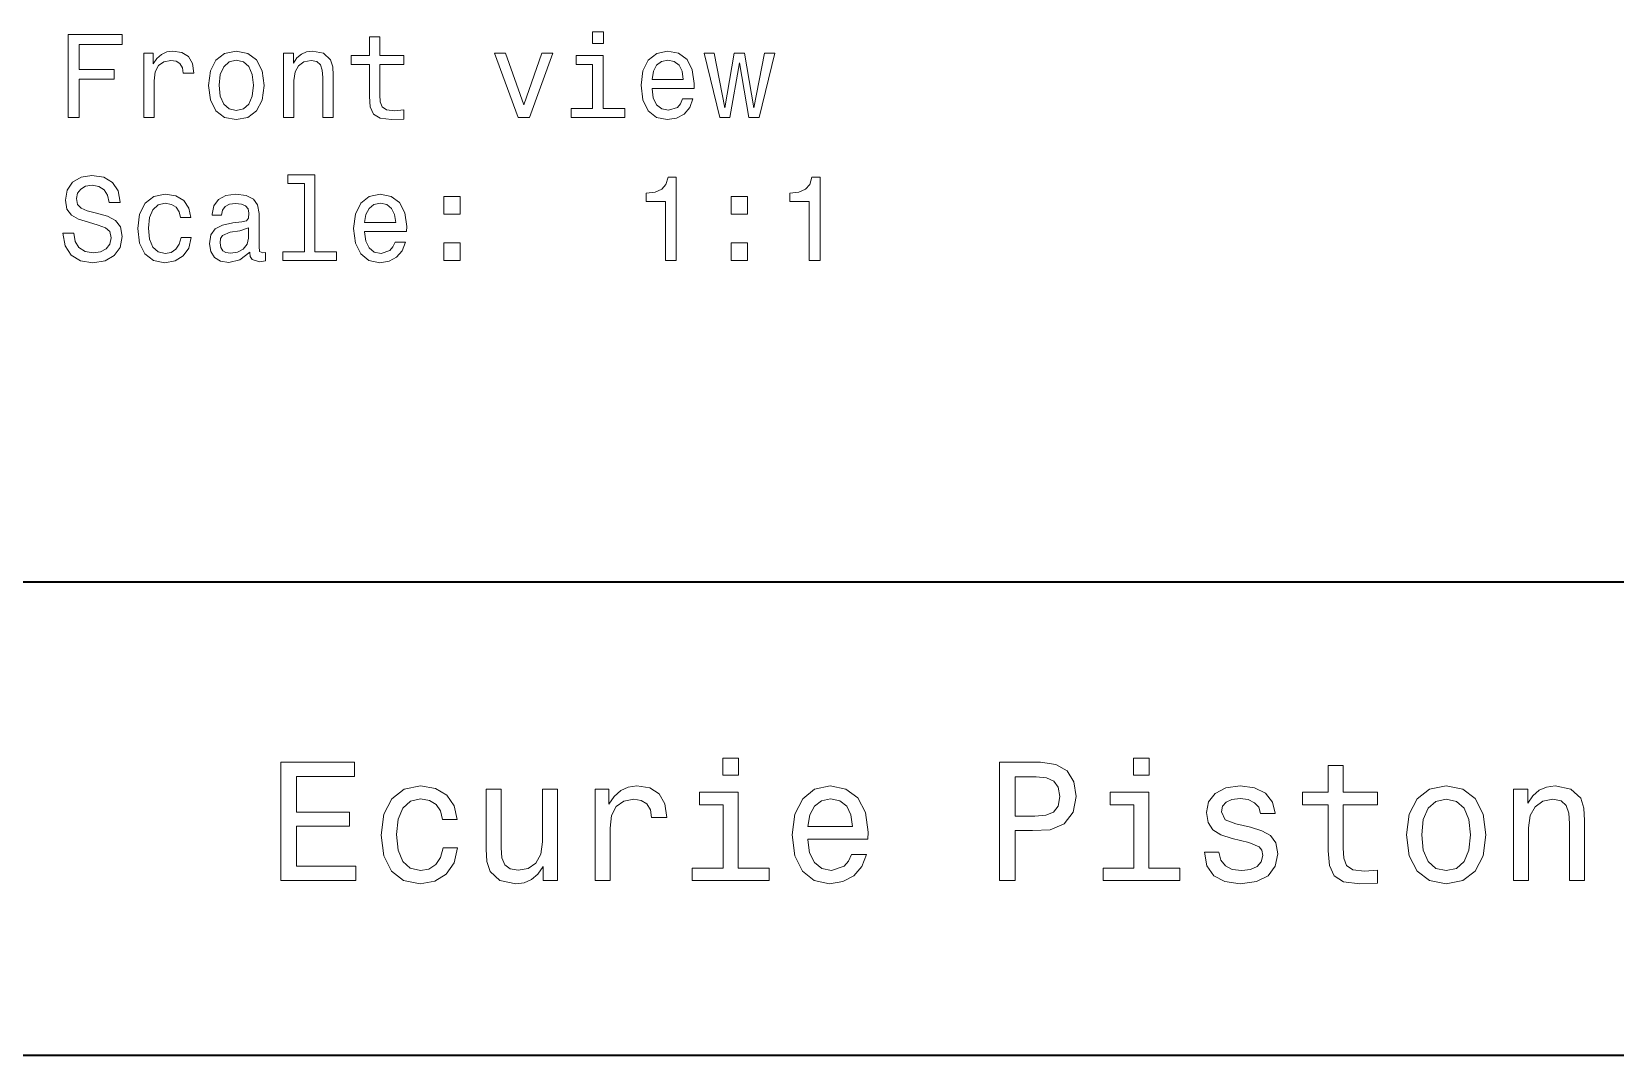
# Model space of a CAD drawing. Extents: x 0 to 297, y 0 to 210.
# Drawn here: x 162.6 to 229.5, y 50 to 93.2 of the extents above; entities that cross this region are included whole.
import ezdxf

# ---------------------------------------------------------------- set-up
doc = ezdxf.new("R2010")
doc.units = 0

msp = doc.modelspace()

# ---------------------------------------------------------------- linework, layer by layer
at = {"color": 7, "lineweight": 35}
for p, q in [((97, 70), (287, 70)), ((162, 50), (287, 50))]:
    msp.add_line(p, q, dxfattribs=at)
at = {"color": 7, "lineweight": 13}
for points in [[(164.11853, 89.626839), (164.587555, 89.626839), (164.587555, 91.235626), (166.060181, 91.235626), (166.060181, 91.654213), (164.587555, 91.654213), (164.587555, 92.703209), (166.398071, 92.703209), (166.398071, 93.126839), (164.11853, 93.126839)], [(176.847641, 91.866035), (176.847641, 90.509407), (176.877899, 90.070641), (177.019104, 89.768051), (177.301529, 89.591537), (177.78064, 89.531021), (178.30513, 89.556236), (178.30513, 89.939522), (177.921844, 89.909256), (177.573868, 89.949608), (177.387268, 90.075684), (177.30658, 90.287498), (177.291443, 90.585052), (177.291443, 91.866035), (178.30513, 91.866035), (178.30513, 92.24427), (177.291443, 92.24427), (177.291443, 93.036064), (176.847641, 93.036064), (176.847641, 92.24427), (176.08107, 92.24427), (176.08107, 91.866035)], [(186.732361, 93.247879), (186.263351, 93.247879), (186.263351, 92.743553), (186.732361, 92.743553)], [(167.310898, 89.626839), (167.7547, 89.626839), (167.7547, 91.17511), (167.800095, 91.548309), (167.936264, 91.815598), (168.158157, 91.976982), (168.455704, 92.032455), (168.677612, 91.997154), (168.84404, 91.896294), (168.944901, 91.724823), (168.980209, 91.492836), (169.429047, 91.492836), (169.36853, 91.901337), (169.202103, 92.19384), (168.924728, 92.370354), (168.546494, 92.43087), (168.289276, 92.390526), (168.067383, 92.289665), (167.870697, 92.118195), (167.714355, 91.886208), (167.714355, 92.335052), (167.310898, 92.335052)], [(170.049377, 90.978424), (170.130066, 90.363152), (170.362045, 89.909256), (170.730209, 89.626839), (171.224442, 89.531021), (171.713638, 89.626839), (172.081787, 89.904213), (172.313782, 90.358109), (172.399521, 90.978424), (172.313782, 91.593697), (172.081787, 92.052628), (171.713638, 92.330009), (171.224442, 92.43087), (170.730209, 92.330009), (170.362045, 92.047585), (170.130066, 91.593697)], [(173.216522, 89.626839), (173.660324, 89.626839), (173.660324, 91.190239), (173.705704, 91.548309), (173.851959, 91.810555), (174.078903, 91.971939), (174.3815, 92.032455), (174.623581, 91.982025), (174.774872, 91.845856), (174.850525, 91.618912), (174.875732, 91.316322), (174.875732, 89.626839), (175.31955, 89.626839), (175.31955, 91.407097), (175.299377, 91.765167), (175.208588, 92.062721), (174.911041, 92.335052), (174.447067, 92.43087), (174.189865, 92.395569), (173.973007, 92.299751), (173.786407, 92.138367), (173.640152, 91.921509), (173.640152, 92.335052), (173.216522, 92.335052)], [(183.136551, 89.626839), (183.60556, 89.626839), (184.59404, 92.335052), (184.135101, 92.335052), (183.373581, 90.151337), (182.596924, 92.335052), (182.13295, 92.335052)], [(188.784958, 90.852341), (190.560181, 90.852341), (190.565216, 91.059113), (190.484528, 91.639084), (190.262634, 92.072807), (189.909607, 92.335052), (189.440582, 92.43087), (188.981644, 92.330009), (188.628616, 92.047585), (188.401672, 91.588654), (188.320984, 90.983467), (188.396637, 90.363152), (188.623581, 89.909256), (188.971558, 89.626839), (189.425446, 89.531021), (189.818817, 89.596581), (190.141586, 89.768051), (190.378616, 90.040382), (190.514786, 90.403496), (190.076019, 90.403496), (189.985245, 90.201767), (189.854126, 90.050468), (189.480927, 89.929436), (189.193466, 89.984909), (188.976608, 90.161423), (188.835388, 90.448883), (188.784958, 90.837212)], [(192.073151, 89.626839), (192.476608, 91.926552), (192.880066, 89.626839), (193.303696, 89.626839), (193.969391, 92.335052), (193.540726, 92.335052), (193.091873, 90.035339), (192.693466, 92.335052), (192.2547, 92.335052), (191.856293, 90.035339), (191.40744, 92.335052), (190.98381, 92.335052), (191.649506, 89.626839)], [(170.503265, 90.983467), (170.548645, 91.437355), (170.689865, 91.765167), (170.916809, 91.966896), (171.224442, 92.037498), (171.527039, 91.966896), (171.753983, 91.77021), (171.895187, 91.437355), (171.945618, 90.983467), (171.895187, 90.524536), (171.753983, 90.191681), (171.527039, 89.989952), (171.224442, 89.924393), (170.916809, 89.989952), (170.689865, 90.191681), (170.548645, 90.524536)], [(186.717239, 90.000038), (186.717239, 92.24427), (185.577469, 92.24427), (185.577469, 91.866035), (186.273438, 91.866035), (186.273438, 90.000038), (185.365662, 90.000038), (185.365662, 89.626839), (187.635101, 89.626839), (187.635101, 90.000038)], [(188.784958, 91.22554), (188.840439, 91.573524), (188.976608, 91.830727), (189.18338, 91.987068), (189.455719, 92.042542), (189.723007, 91.987068), (189.929779, 91.830727), (190.055847, 91.573524), (190.101242, 91.22554)], [(164.35556, 84.734909), (163.896637, 84.734909), (163.997498, 84.200325), (164.249664, 83.806953), (164.637985, 83.569923), (165.162476, 83.484192), (165.681931, 83.56488), (166.070267, 83.786781), (166.317383, 84.134766), (166.408157, 84.593697), (166.332504, 85.00724), (166.120697, 85.274536), (165.777756, 85.45105), (165.318817, 85.582169), (164.925446, 85.677994), (164.668243, 85.78894), (164.521988, 85.950325), (164.476608, 86.202484), (164.521988, 86.429436), (164.653122, 86.600906), (164.854843, 86.716896), (165.132217, 86.75724), (165.414642, 86.70681), (165.636551, 86.570641), (165.782806, 86.343697), (165.853409, 86.036064), (166.312332, 86.036064), (166.312332, 86.04615), (166.231644, 86.52021), (165.994614, 86.873238), (165.621414, 87.095139), (165.117096, 87.170784), (164.663208, 87.095139), (164.310181, 86.883324), (164.083237, 86.555511), (164.002533, 86.131882), (164.0681, 85.753639), (164.25975, 85.496437), (164.562332, 85.324966), (164.975876, 85.19384), (165.384384, 85.07785), (165.692017, 84.966896), (165.878616, 84.805511), (165.944183, 84.543266), (165.883667, 84.275978), (165.727325, 84.074249), (165.490295, 83.948166), (165.182648, 83.907822), (164.839722, 83.963295), (164.577469, 84.12468), (164.411041, 84.386925)], [(174.099075, 86.82785), (174.099075, 83.953209), (173.186264, 83.953209), (173.186264, 83.580009), (175.450668, 83.580009), (175.450668, 83.953209), (174.542892, 83.953209), (174.542892, 87.20105), (173.403122, 87.20105), (173.403122, 86.82785)], [(189.349808, 83.580009), (189.808731, 83.580009), (189.808731, 87.105225), (189.46579, 87.105225), (189.375015, 86.797592), (189.193466, 86.59082), (188.916077, 86.46978), (188.532806, 86.429436), (188.532806, 86.071365), (189.349808, 86.071365)], [(195.421844, 83.580009), (195.880783, 83.580009), (195.880783, 87.105225), (195.537842, 87.105225), (195.447067, 86.797592), (195.265503, 86.59082), (194.988129, 86.46978), (194.604843, 86.429436), (194.604843, 86.071365), (195.421844, 86.071365)], [(168.869247, 85.390526), (169.308014, 85.390526), (169.217239, 85.793983), (169.000381, 86.11171), (168.662476, 86.308395), (168.223724, 86.384041), (167.739578, 86.28318), (167.371414, 86.000755), (167.139435, 85.541824), (167.058731, 84.926552), (167.134384, 84.316322), (167.361328, 83.862427), (167.719391, 83.580009), (168.208588, 83.484192), (168.642303, 83.559837), (168.980209, 83.771652), (169.212189, 84.104507), (169.313065, 84.548309), (168.889435, 84.548309), (168.813782, 84.265892), (168.672562, 84.05407), (168.47084, 83.922951), (168.223724, 83.882607), (167.916092, 83.948166), (167.694183, 84.149895), (167.558014, 84.477707), (167.512619, 84.941681), (167.558014, 85.395569), (167.699219, 85.723381), (167.926178, 85.92511), (168.223724, 85.995712), (168.485962, 85.950325), (168.682648, 85.834335), (168.813782, 85.642693)], [(171.789276, 83.933037), (171.789276, 83.917908), (171.814499, 83.746437), (171.890152, 83.625397), (172.20787, 83.529579), (172.454987, 83.569923), (172.454987, 83.912865), (172.349075, 83.897736), (172.20787, 83.963295), (172.182648, 84.165024), (172.182648, 85.567039), (172.122131, 85.92511), (171.945618, 86.177269), (171.637985, 86.328568), (171.204269, 86.384041), (170.78064, 86.323524), (170.467957, 86.152054), (170.271271, 85.884766), (170.205704, 85.531738), (170.205704, 85.50148), (170.604126, 85.50148), (170.639435, 85.713295), (170.750381, 85.864594), (170.931931, 85.955368), (171.189133, 85.990669), (171.436264, 85.965454), (171.612778, 85.889809), (171.718674, 85.758682), (171.753983, 85.577126), (171.73381, 85.365311), (171.653122, 85.259407), (171.451385, 85.208969), (171.073151, 85.168625), (170.639435, 85.07785), (170.331787, 84.916466), (170.150238, 84.664307), (170.094757, 84.291107), (170.145187, 83.958252), (170.301529, 83.711136), (170.553696, 83.554794), (170.901672, 83.499321), (171.370697, 83.605225)], [(176.640869, 84.805511), (178.416092, 84.805511), (178.421127, 85.012283), (178.340439, 85.592255), (178.11853, 86.025978), (177.765503, 86.288223), (177.296494, 86.384041), (176.837555, 86.28318), (176.484528, 86.000755), (176.257584, 85.541824), (176.176895, 84.936638), (176.252533, 84.316322), (176.479492, 83.862427), (176.827469, 83.580009), (177.281357, 83.484192), (177.674728, 83.549751), (177.997498, 83.721222), (178.234528, 83.993553), (178.370697, 84.356667), (177.931931, 84.356667), (177.841156, 84.154938), (177.710037, 84.003639), (177.336838, 83.882607), (177.049377, 83.93808), (176.832504, 84.114594), (176.691299, 84.402054), (176.640869, 84.790382)], [(176.640869, 85.178711), (176.69635, 85.526695), (176.832504, 85.783897), (177.039276, 85.940239), (177.311615, 85.995712), (177.578903, 85.940239), (177.785675, 85.783897), (177.911758, 85.526695), (177.957153, 85.178711)], [(179.984528, 85.536781), (180.680496, 85.536781), (180.680496, 86.288223), (179.984528, 86.288223)], [(192.128616, 85.536781), (192.824585, 85.536781), (192.824585, 86.288223), (192.128616, 86.288223)], [(171.738846, 84.528137), (171.678329, 84.265892), (171.516953, 84.064156), (171.274872, 83.933037), (170.977325, 83.88765), (170.785675, 83.912865), (170.649521, 83.993553), (170.563782, 84.134766), (170.538559, 84.331451), (170.558731, 84.507965), (170.639435, 84.634041), (170.962189, 84.775253), (171.370697, 84.83577), (171.738846, 84.95681)], [(179.984528, 83.580009), (180.680496, 83.580009), (180.680496, 84.331451), (179.984528, 84.331451)], [(192.128616, 83.580009), (192.824585, 83.580009), (192.824585, 84.331451), (192.128616, 84.331451)], [(173.109512, 57.381123), (176.279541, 57.381123), (176.279541, 57.986309), (173.772339, 57.986309), (173.772339, 59.679394), (176.005768, 59.679394), (176.005768, 60.277374), (173.772339, 60.277374), (173.772339, 61.775936), (176.221893, 61.775936), (176.221893, 62.381123), (173.109512, 62.381123)], [(192.439484, 62.554031), (191.769455, 62.554031), (191.769455, 61.833572), (192.439484, 61.833572)], [(203.462524, 57.381123), (204.125351, 57.381123), (204.125351, 59.492073), (204.860229, 59.492073), (205.602295, 59.528095), (206.193085, 59.780258), (206.574921, 60.270172), (206.704605, 60.940201), (206.603745, 61.559795), (206.315552, 62.013687), (205.840057, 62.287464), (205.191635, 62.381123), (203.462524, 62.381123)], [(209.788177, 62.554031), (209.118149, 62.554031), (209.118149, 61.833572), (209.788177, 61.833572)], [(217.353027, 60.579971), (217.353027, 58.64193), (217.396255, 58.015129), (217.597992, 57.582851), (218.001434, 57.330688), (218.685883, 57.244236), (219.43515, 57.280258), (219.43515, 57.827808), (218.887604, 57.78458), (218.390488, 57.842216), (218.123917, 58.022331), (218.008652, 58.324928), (217.98703, 58.75), (217.98703, 60.579971), (219.43515, 60.579971), (219.43515, 61.120316), (217.98703, 61.120316), (217.98703, 62.251438), (217.353027, 62.251438), (217.353027, 61.120316), (216.257935, 61.120316), (216.257935, 60.579971)], [(205.01152, 61.76873), (205.443802, 61.725502), (205.760803, 61.588615), (205.94812, 61.336452), (206.01297, 60.940201), (205.940918, 60.522331), (205.746399, 60.270172), (205.414978, 60.140488), (204.96109, 60.104465), (204.125351, 60.104465), (204.125351, 61.76873)], [(179.932281, 59.967579), (180.559082, 59.967579), (180.429398, 60.543945), (180.119598, 60.997837), (179.636887, 61.278816), (179.010086, 61.386887), (178.318436, 61.242794), (177.792511, 60.839336), (177.46109, 60.183716), (177.345825, 59.304752), (177.453888, 58.432995), (177.778091, 57.78458), (178.289627, 57.381123), (178.988464, 57.244236), (179.608063, 57.352303), (180.090775, 57.6549), (180.42218, 58.130402), (180.566284, 58.764408), (179.96109, 58.764408), (179.853027, 58.36095), (179.651291, 58.058357), (179.363113, 57.871037), (179.010086, 57.8134), (178.570602, 57.907059), (178.253601, 58.195244), (178.059082, 58.663544), (177.994232, 59.326366), (178.059082, 59.974781), (178.260803, 60.443081), (178.585007, 60.731266), (179.010086, 60.83213), (179.38472, 60.767288), (179.66571, 60.601585), (179.853027, 60.327808)], [(184.788177, 61.25), (184.154175, 61.25), (184.154175, 59.016571), (184.082123, 58.497837), (183.873199, 58.123196), (183.548996, 57.892651), (183.123917, 57.820602), (182.785294, 57.878242), (182.569168, 58.051151), (182.446686, 58.346542), (182.417862, 58.764408), (182.417862, 61.25), (181.783859, 61.25), (181.783859, 58.706772), (181.805481, 58.195244), (181.942368, 57.770172), (182.360229, 57.381123), (183.030258, 57.244236), (183.390488, 57.294666), (183.700287, 57.424351), (183.966858, 57.647694), (184.182999, 57.971901), (184.182999, 57.381123), (184.788177, 57.381123)], [(186.380402, 57.381123), (187.014404, 57.381123), (187.014404, 59.592937), (187.079254, 60.12608), (187.273773, 60.507923), (187.590775, 60.738472), (188.015854, 60.817722), (188.332855, 60.767288), (188.570602, 60.623199), (188.714691, 60.378242), (188.765121, 60.046829), (189.406342, 60.046829), (189.319885, 60.630402), (189.082123, 61.048271), (188.685883, 61.30043), (188.145538, 61.386887), (187.778091, 61.32925), (187.46109, 61.185158), (187.180115, 60.940201), (186.956772, 60.608788), (186.956772, 61.25), (186.380402, 61.25)], [(192.417862, 57.914265), (192.417862, 61.120316), (190.789627, 61.120316), (190.789627, 60.579971), (191.783859, 60.579971), (191.783859, 57.914265), (190.48703, 57.914265), (190.48703, 57.381123), (193.729111, 57.381123), (193.729111, 57.914265)], [(195.37175, 59.131844), (197.907776, 59.131844), (197.914978, 59.427231), (197.799713, 60.255764), (197.482712, 60.875359), (196.978378, 61.25), (196.30835, 61.386887), (195.65274, 61.242794), (195.148407, 60.839336), (194.824203, 60.183716), (194.708923, 59.319164), (194.817001, 58.432995), (195.141205, 57.78458), (195.638321, 57.381123), (196.286743, 57.244236), (196.848694, 57.337894), (197.309799, 57.582851), (197.648407, 57.971901), (197.842941, 58.490631), (197.216141, 58.490631), (197.086456, 58.20245), (196.899139, 57.986309), (196.365997, 57.8134), (195.955322, 57.892651), (195.645538, 58.14481), (195.443802, 58.555473), (195.37175, 59.110229)], [(209.766571, 57.914265), (209.766571, 61.120316), (208.138321, 61.120316), (208.138321, 60.579971), (209.132568, 60.579971), (209.132568, 57.914265), (207.835724, 57.914265), (207.835724, 57.381123), (211.077805, 57.381123), (211.077805, 57.914265)], [(214.060516, 59.636166), (213.44812, 59.780258), (212.994232, 59.945965), (212.842941, 60.28458), (212.886169, 60.522331), (213.03746, 60.695244), (213.282425, 60.803314), (213.635437, 60.846542), (213.97406, 60.803314), (214.240631, 60.67363), (214.413544, 60.479107), (214.485596, 60.219738), (215.105194, 60.219738), (215.105194, 60.23415), (214.997116, 60.70245), (214.701721, 61.069885), (214.240631, 61.30043), (213.635437, 61.386887), (213.023056, 61.30043), (212.57637, 61.062679), (212.29538, 60.709652), (212.208939, 60.262966), (212.273773, 59.830688), (212.475494, 59.528095), (212.806915, 59.311958), (213.289627, 59.16066), (213.995682, 58.987751), (214.427948, 58.807636), (214.543228, 58.663544), (214.586456, 58.447407), (214.521606, 58.180836), (214.348694, 57.979107), (214.067719, 57.849422), (213.693085, 57.806194), (213.296829, 57.849422), (213.008636, 58.000721), (212.814117, 58.245674), (212.734863, 58.584293), (212.122482, 58.584293), (212.223343, 58.007923), (212.518738, 57.590057), (212.98703, 57.337894), (213.635437, 57.244236), (214.312683, 57.337894), (214.809799, 57.590057), (215.112396, 57.993515), (215.220459, 58.519451), (215.141205, 58.973343), (214.917862, 59.283138), (214.55043, 59.484871)], [(220.65274, 59.311958), (220.768005, 58.432995), (221.099426, 57.78458), (221.625366, 57.381123), (222.331421, 57.244236), (223.030258, 57.381123), (223.556198, 57.777374), (223.887604, 58.425793), (224.010086, 59.311958), (223.887604, 60.190922), (223.556198, 60.846542), (223.030258, 61.242794), (222.331421, 61.386887), (221.625366, 61.242794), (221.099426, 60.839336), (220.768005, 60.190922)], [(225.177246, 57.381123), (225.811249, 57.381123), (225.811249, 59.614552), (225.876083, 60.12608), (226.085022, 60.500717), (226.409225, 60.731266), (226.841507, 60.817722), (227.187317, 60.745674), (227.403458, 60.551151), (227.511536, 60.226944), (227.547546, 59.794666), (227.547546, 57.381123), (228.181564, 57.381123), (228.181564, 59.924351), (228.15274, 60.435879), (228.023056, 60.86095), (227.597992, 61.25), (226.935165, 61.386887), (226.567719, 61.336452), (226.257935, 61.199566), (225.991364, 60.969017), (225.782425, 60.659222), (225.782425, 61.25), (225.177246, 61.25)], [(195.37175, 59.664986), (195.451004, 60.162102), (195.645538, 60.529537), (195.940918, 60.75288), (196.329971, 60.83213), (196.711807, 60.75288), (197.007202, 60.529537), (197.187317, 60.162102), (197.252167, 59.664986)], [(221.301147, 59.319164), (221.365997, 59.967579), (221.567719, 60.435879), (221.891937, 60.72406), (222.331421, 60.824928), (222.763687, 60.72406), (223.087891, 60.443081), (223.289627, 59.967579), (223.361679, 59.319164), (223.289627, 58.663544), (223.087891, 58.188038), (222.763687, 57.899853), (222.331421, 57.806194), (221.891937, 57.899853), (221.567719, 58.188038), (221.365997, 58.663544)]]:
    msp.add_lwpolyline(points, close=True, dxfattribs=at)

doc.saveas('drawing.dxf')
